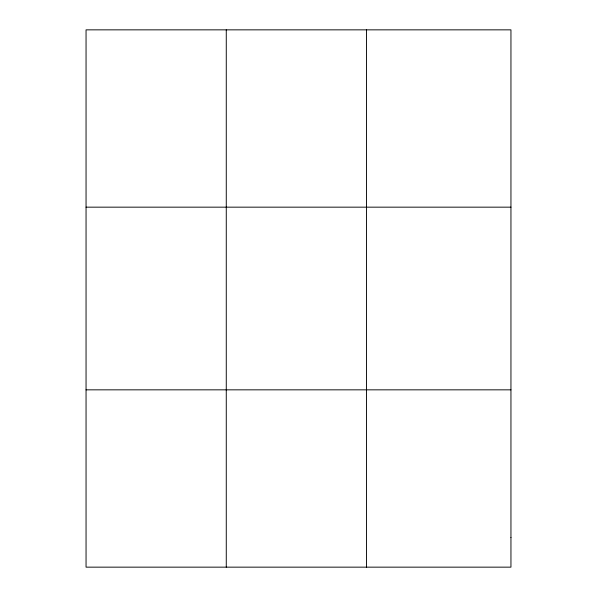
<?xml version="1.0" encoding="UTF-8"?>
<svg xmlns="http://www.w3.org/2000/svg" width="597" height="597" viewBox="0 0 597 597"><rect width="100%" height="100%" fill="white"/><g stroke="black" fill="none" stroke-linecap="round" stroke-linejoin="round"><path stroke-width="0.9" d="M226.27 29.85L226.27 567.15M366.483 29.85L366.483 567.15M86.05 207.159L510.95 207.159M86.05 389.841L510.95 389.841M510.95 537.598L510.95 567.15L86.05 567.15L86.05 29.85L510.95 29.85L510.95 537.598"/></g></svg>
